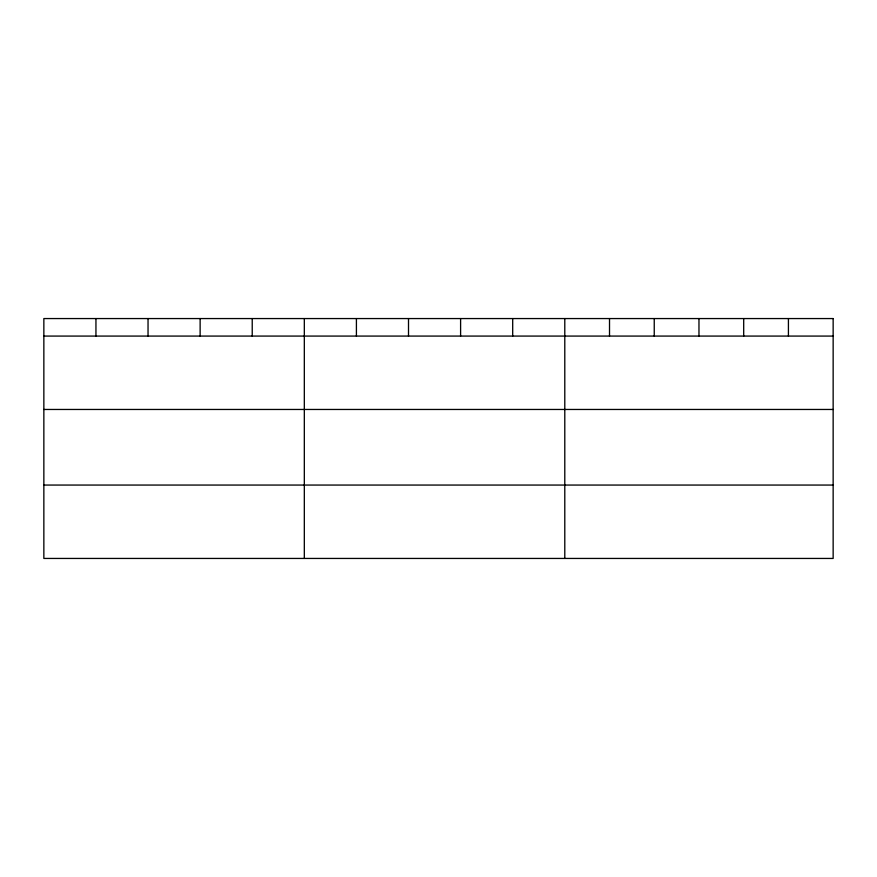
<?xml version="1.0" encoding="UTF-8"?>
<svg xmlns="http://www.w3.org/2000/svg" width="877" height="877" viewBox="0 0 877 877"><rect width="100%" height="100%" fill="white"/><g stroke="black" fill="none" stroke-linecap="round" stroke-linejoin="round"><path stroke-width="1.32" d="M43.85 336.077L833.15 336.077M43.85 409.46L833.15 409.46M43.85 485.058L833.15 485.058M788.423 318.559L788.423 336.077M743.696 318.559L743.696 336.077M698.969 318.559L698.969 336.077M654.242 318.559L654.242 336.077M609.515 318.559L609.515 336.077M564.788 318.559L564.788 558.441M512.694 318.559L512.694 336.077M460.6 318.559L460.6 336.077M408.507 318.559L408.507 336.077M356.413 318.559L356.413 336.077M304.319 318.559L304.319 558.441M252.225 318.559L252.225 336.077M200.131 318.559L200.131 336.077M148.038 318.559L148.038 336.077M95.944 318.559L95.944 336.077M833.15 318.559L43.85 318.559L43.85 558.441L833.15 558.441L833.15 318.559"/></g></svg>
